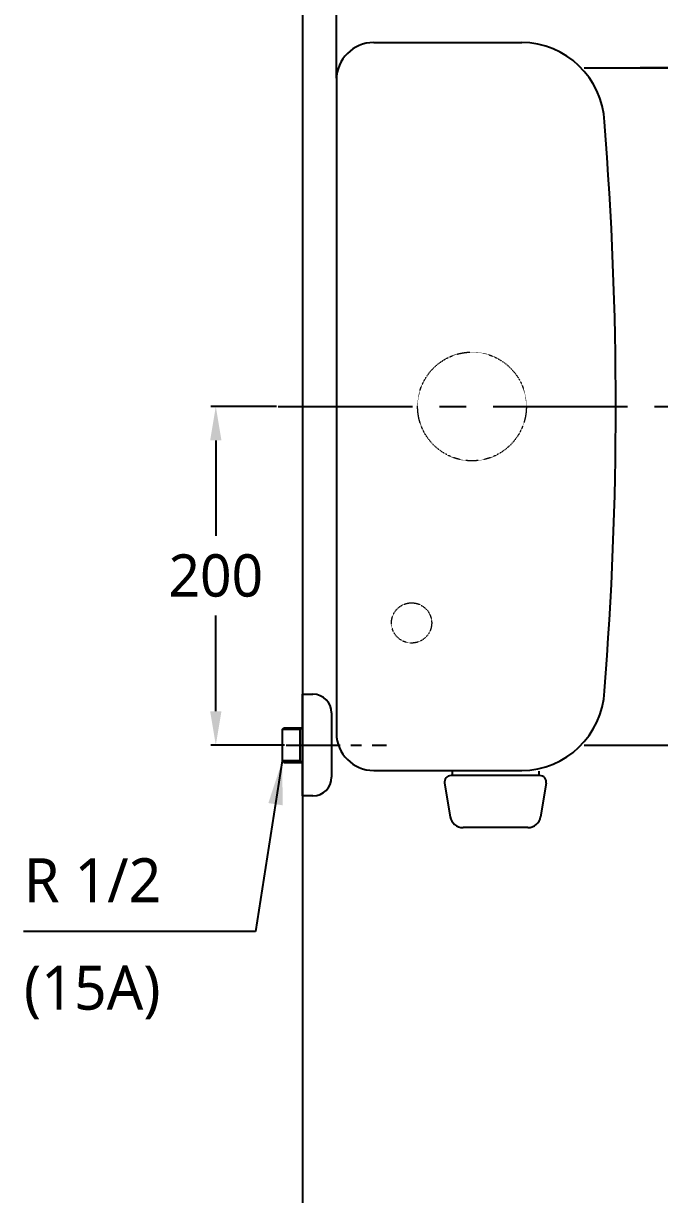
# Model space of a CAD drawing. Header units: millimetres. Extents: x 6575 to 9132, y 125 to 2418.
# Drawn here: x 6575 to 6950, y 1288 to 1980 of the extents above; entities that cross this region are included whole.
import ezdxf

# ---------------------------------------------------------------- set-up
doc = ezdxf.new("R2010")
doc.units = ezdxf.units.MM
doc.header["$LTSCALE"] = 0.5
doc.linetypes.add('CENTER', pattern=[50.8, 31.75, -6.35, 6.35, -6.35])
doc.linetypes.add('HIDDEN', pattern=[0.375, 0.25, -0.125])
for name, color, linetype in [('1', 1, 'Continuous'), ('2', 2, 'Continuous'), ('3', 3, 'Continuous'), ('4', 4, 'Continuous'), ('6', 6, 'Continuous'), ('FAUCET', 4, 'Continuous')]:
    doc.layers.add(name, color=color, linetype=linetype)
doc.styles.get("Standard").update_dxf_attribs({"font": 'NanumGothic.ttf'})
doc.dimstyles.new('ISO-25', dxfattribs={"dimtxt": 20, "dimasz": 20, "dimexe": 3, "dimexo": 1, "dimgap": 5, "dimtad": 1, "dimtoh": 1, "dimdec": 0, "dimtxsty": 'Standard', "dimcen": 0, "dimclrd": 3, "dimclre": 3, "dimclrt": 2, "dimadec": 0, "dimazin": 0, "dimtfac": 1, "dimtdec": 0, "dimtmove": 0, "dimatfit": 3, "dimfxl": 0, "dimarcsym": 0})

# ---------------------------------------------------------------- blocks, each defined once
blk = doc.blocks.new('*D60')
at = {"color": 3, "lineweight": -2}
for p, q in [((6759.64, 1947.83), (6759.64, 2075.29)), ((6779.64, 2072.29), (7449.62, 2072.29)), ((7469.62, 1754.83), (7469.62, 2075.29))]:
    blk.add_line(p, q, dxfattribs=at)
at = {"color": 3}
for points in [[(6779.64, 2075.62), (6779.64, 2068.96), (6759.64, 2072.29)], [(7449.62, 2075.62), (7449.62, 2068.96), (7469.62, 2072.29)]]:
    blk.add_solid(points, dxfattribs=at)
at = {"layer": 'Defpoints', "color": 0}
for p in [(7469.62, 2072.29), (6759.64, 1946.83), (7469.62, 1753.83)]:
    blk.add_point(p, dxfattribs=at)
at = {"color": 2, "insert": (7114.63, 2095.81), "char_height": 25, "attachment_point": 5}
blk.add_mtext('710', dxfattribs=at)
blk = doc.blocks.new('*D64')
at = {"color": 3, "lineweight": -2}
for p, q in [((6724.21, 1753.83), (6685.37, 1753.83)), ((6688.37, 1733.83), (6688.37, 1677.38)), ((6688.37, 1573.83), (6688.37, 1630.27)), ((6728.98, 1553.83), (6685.37, 1553.83))]:
    blk.add_line(p, q, dxfattribs=at)
at = {"color": 3}
for points in [[(6685.04, 1733.83), (6691.7, 1733.83), (6688.37, 1753.83)], [(6685.04, 1573.83), (6691.7, 1573.83), (6688.37, 1553.83)]]:
    blk.add_solid(points, dxfattribs=at)
at = {"layer": 'Defpoints', "color": 0}
for p in [(6725.21, 1753.83), (6688.37, 1553.83), (6729.98, 1553.83)]:
    blk.add_point(p, dxfattribs=at)
at = {"color": 2, "insert": (6688.37, 1653.83), "char_height": 25, "attachment_point": 5}
blk.add_mtext('200', dxfattribs=at)
blk = doc.blocks.new('*D69')
at = {"color": 3, "lineweight": -2}
for p, q in [((6906.99, 1953.83), (7581.36, 1953.83)), ((7578.36, 1933.83), (7578.36, 1777.35)), ((7578.36, 1573.83), (7578.36, 1730.31)), ((6906.99, 1553.83), (7581.36, 1553.83))]:
    blk.add_line(p, q, dxfattribs=at)
at = {"color": 3}
for points in [[(7575.02, 1933.83), (7581.69, 1933.83), (7578.36, 1953.83)], [(7575.02, 1573.83), (7581.69, 1573.83), (7578.36, 1553.83)]]:
    blk.add_solid(points, dxfattribs=at)
at = {"layer": 'Defpoints', "color": 0}
for p in [(6905.99, 1953.83), (6905.99, 1553.83), (7578.36, 1553.83)]:
    blk.add_point(p, dxfattribs=at)
at = {"color": 2, "insert": (7578.36, 1753.83), "char_height": 25, "attachment_point": 5}
blk.add_mtext('400', dxfattribs=at)

msp = doc.modelspace()

# ---------------------------------------------------------------- linework, layer by layer
at = {"color": 7}
for p, q in [((6781.64, 1968.83), (6869.08, 1968.83)), ((6905.99, 1953.83), (6939.08, 1953.83)), ((6759.64, 1946.83), (6759.64, 1560.83)), ((6905.99, 1553.83), (6939.08, 1553.83)), ((6781.64, 1538.83), (6869.08, 1538.83))]:
    msp.add_line(p, q, dxfattribs=at)
for centre, radius, start, end in [((6781.64, 1946.83), 22, 90, 180), ((6868.81, 1919.67), 49.16, 2.59525, 89.68536), ((6939.09, -1929.18), 3883.01, 85.83779, 90.00007), ((4818, 1753.83), 2106.64, 355.42404, 4.57596), ((6868.81, 1587.98), 49.16, 270.31464, 357.40475), ((6939.09, 5436.84), 3883.01, 269.99993, 274.16221), ((6781.64, 1560.83), 22, 180, 270)]:
    msp.add_arc(centre, radius, start, end, dxfattribs=at)
at = {"layer": '1', "color": 1, "linetype": 'CENTER', "ltscale": 5}
msp.add_line((6725.21, 1753.83), (7482.54, 1753.83), dxfattribs=at)
at = {"layer": '1', "linetype": 'CENTER', "ltscale": 2}
msp.add_line((6729.98, 1553.83), (6789.28, 1553.83), dxfattribs=at)
at = {"layer": '3', "color": 7, "linetype": 'HIDDEN', "lineweight": 0, "ltscale": 0.1}
for centre, radius in [((6839.68, 1753.83), 32.12), ((6804, 1625.96), 11.88)]:
    msp.add_circle(centre, radius, dxfattribs=at)
at = {"layer": '4'}
for p, q in [((6739.64, 1583.83), (6745.64, 1583.83)), ((6739.64, 1523.83), (6739.64, 1583.83)), ((6756.76, 1572.83), (6756.76, 1534.83)), ((6727.64, 1563.08), (6728.64, 1564.08)), ((6728.64, 1564.08), (6739.64, 1564.08)), ((6738.14, 1543.58), (6738.14, 1564.08)), ((6738.14, 1563.08), (6739.14, 1564.08)), ((6738.14, 1563.08), (6727.64, 1563.08)), ((6727.76, 1544.58), (6727.76, 1563.08)), ((6739.64, 1563.46), (6739.64, 1544.19)), ((6728.64, 1543.58), (6727.64, 1544.58)), ((6738.14, 1544.58), (6727.64, 1544.58)), ((6728.64, 1543.58), (6739.64, 1543.58)), ((6739.14, 1543.58), (6738.14, 1544.58)), ((6745.64, 1523.83), (6739.64, 1523.83))]:
    msp.add_line(p, q, dxfattribs=at)
for centre, start, end in [((6745.64, 1572.83), 89.35263, 90), ((6745.76, 1572.83), 0, 90), ((6745.76, 1534.83), 270, 0), ((6745.64, 1534.83), 270, 270.64737)]:
    msp.add_arc(centre, 11, start, end, dxfattribs=at)
at = {"layer": '6'}
msp.add_line((6739.64, 2278.86), (6739.64, 353.83), dxfattribs=at)
at = {"layer": 'FAUCET', "color": 4}
for p, q in [((6827.9, 1538.35), (6827.9, 1535.78)), ((6879.14, 1538.35), (6879.14, 1535.78)), ((6823.52, 1531.31), (6826.83, 1511.46)), ((6879.73, 1535.78), (6827.31, 1535.78)), ((6883.52, 1531.31), (6880.21, 1511.46)), ((6872.63, 1505.03), (6834.41, 1505.03))]:
    msp.add_line(p, q, dxfattribs=at)
for centre, radius, start, end in [((6827.31, 1531.94), 3.84, 90, 189.46232), ((6879.73, 1531.94), 3.84, 350.53768, 90), ((6834.41, 1512.72), 7.69, 189.46232, 270), ((6872.63, 1512.72), 7.69, 270, 350.53768)]:
    msp.add_arc(centre, radius, start, end, dxfattribs=at)

# ---------------------------------------------------------------- texts
at = {"layer": '2'}
for s, p in [('R 1/2', (6575.03, 1460.97)), ('(15A)', (6575.03, 1397.49))]:
    msp.add_text(s, height=26, dxfattribs=at).set_placement(p)

# ---------------------------------------------------------------- dimensions: what is measured, and where the dimension line sits
dim = msp.add_linear_dim(base=(7469.62, 2072.29), p1=(6759.64, 1946.83), p2=(7469.62, 1753.83), dimstyle='ISO-25', override={"dimscale": 1, "dimtxt": 25, "dimgap": 10, "dimarcsym": 1})
dim.commit()
dim.dimension.update_dxf_attribs({"geometry": '*D60', "text_midpoint": (7114.63, 2072.29), "dimtype": 160})
dim = msp.add_linear_dim(base=(7578.36, 1553.83), p1=(6905.99, 1953.83), p2=(6905.99, 1553.83), angle=90, dimstyle='ISO-25', override={"dimtxt": 25, "dimgap": 10, "dimtad": 0, "dimtih": 1, "dimarcsym": 1})
dim.commit()
dim.dimension.update_dxf_attribs({"geometry": '*D69', "text_midpoint": (7578.36, 1753.83), "dimtype": 160})
dim = msp.add_linear_dim(base=(6688.37, 1553.83), p1=(6725.21, 1753.83), p2=(6729.98, 1553.83), angle=90, dimstyle='ISO-25', override={"dimtxt": 25, "dimgap": 10, "dimtad": 0, "dimtih": 1, "dimarcsym": 1})
dim.commit()
dim.dimension.update_dxf_attribs({"geometry": '*D64', "text_midpoint": (6688.37, 1653.83)})

# ---------------------------------------------------------------- leaders
msp.add_leader([(6727.64, 1544.58), (6711.86, 1443.73), (6574.74, 1443.73)], dimstyle='ISO-25', override={"dimscale": 1.3, "dimgap": 5, "dimtad": 0, "dimarcsym": 1})

doc.saveas('drawing.dxf')
